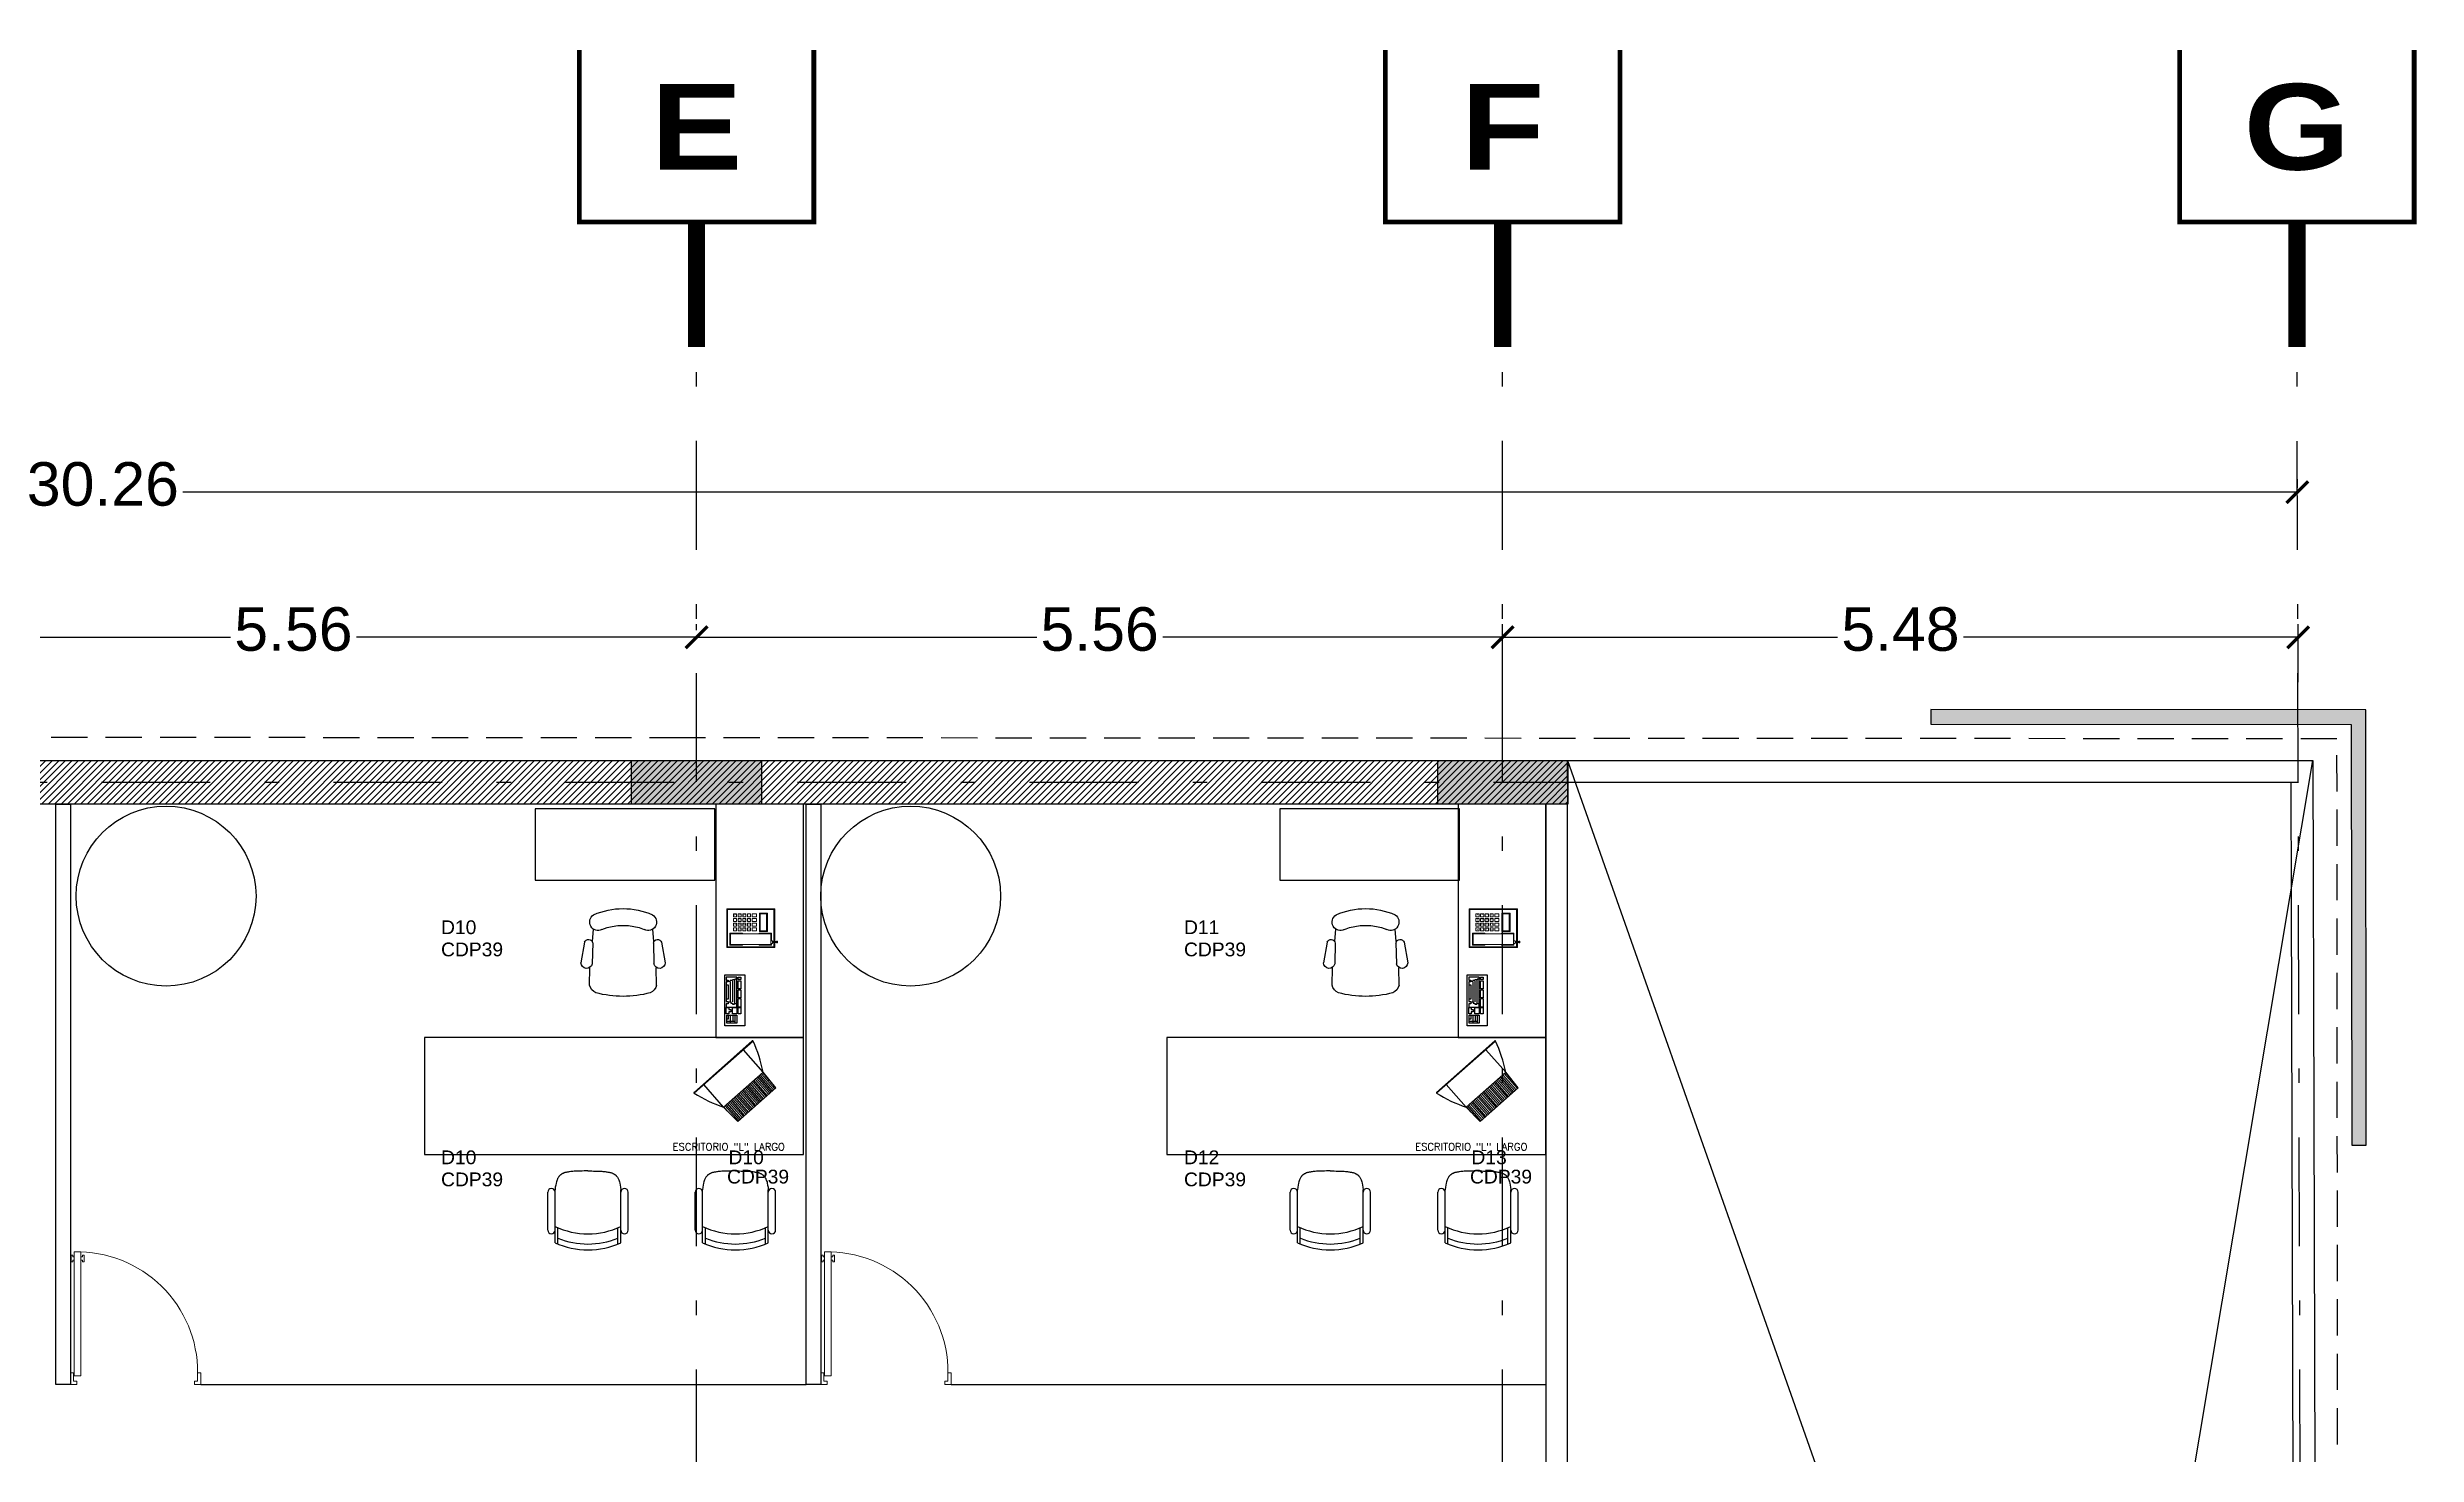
# Model space of a CAD drawing. Header units: millimetres. Extents: x -101 to 3415, y -52 to 1366.
# Drawn here: x 101.34 to 117.68, y 176.53 to 186.23 of the extents above; entities that cross this region are included whole.
import ezdxf
from ezdxf.enums import TextEntityAlignment as Align

# ---------------------------------------------------------------- set-up
doc = ezdxf.new("R2010")
doc.units = ezdxf.units.MM
doc.linetypes.add('XR EJES SUPERIORES$0$DASHDOT2', pattern=[0.5, 0.25, -0.125, 0, -0.125])
doc.linetypes.add('XR LINDERO N$0$A-100a LALA IRAPUATO nave equipo$0$HIDDEN', pattern=[0.375, 0.25, -0.125])
for name, color, linetype in [('00_ARQ', 8, 'Continuous'), ('ARQ_MOBILIARIO', 8, 'Continuous'), ('Texto_Iluminación', 7, 'Continuous'), ('XR EJES SUPERIORES$0$A-COTAS', 8, 'Continuous'), ('XR EJES SUPERIORES$0$A-EJES', 8, 'XR EJES SUPERIORES$0$DASHDOT2')]:
    doc.layers.add(name, color=color, linetype=linetype)
doc.styles.add('ROMANS', font='romans.shx')
doc.styles.add('TÍTULO', font='arial.ttf', dxfattribs={"height": 0.19})
doc.styles.add('XR EJES SUPERIORES$0$protot1', font='')
doc.styles.add('XR EJES SUPERIORES$0$Standard', font='arial.ttf')
doc.styles.get('XR EJES SUPERIORES$0$protot1').set_extended_font_data('Arial Black')
doc.dimstyles.new('XR EJES SUPERIORES$0$PAÑOS50', dxfattribs={"dimscale": 0.5, "dimtxt": 0.6, "dimasz": 0.3, "dimexe": 0.18, "dimexo": 0.1, "dimgap": 0.09, "dimtad": 0, "dimtih": 1, "dimtoh": 1, "dimzin": 0, "dimdsep": 46, "dimtxsty": 'XR EJES SUPERIORES$0$Standard', "dimblk": 'XR EJES SUPERIORES$0$_ArchTick', "dimcen": 0.09, "dimclrd": 256, "dimclre": 256, "dimclrt": 2, "dimadec": 0, "dimazin": 0, "dimtfac": 1, "dimtix": 1, "dimtmove": 2, "dimatfit": 3, "dimldrblk": 'XR EJES SUPERIORES$0$_ArchTick', "dimfxl": 0.18, "dimtvp": 0.18, "dimtolj": 1, "dimtzin": 0, "dimarcsym": 0})

# ---------------------------------------------------------------- blocks, each defined once
blk = doc.blocks.new('XR COLUMNAS SUPERIORES')
at = {"layer": '00_ARQ', "linetype": 'ByBlock'}
h = blk.add_hatch(color=256, dxfattribs=at)
h.dxf.hatch_style = 1
h.paths.add_polyline_path([(19.828, -0.493), (18.931, -0.493), (18.931, -0.193), (19.828, -0.193)])
h = blk.add_hatch(color=256, dxfattribs=at)
h.dxf.hatch_style = 1
h.paths.add_polyline_path([(25.387, -0.493), (24.49, -0.493), (24.49, -0.193), (25.387, -0.193)])
for points in [[(19.828, -0.493), (18.931, -0.493), (18.931, -0.193), (19.828, -0.193)], [(25.387, -0.493), (24.49, -0.493), (24.49, -0.193), (25.387, -0.193)]]:
    blk.add_lwpolyline(points, close=True, dxfattribs=at)
blk = doc.blocks.new('XR EJES SUPERIORES$0$EJE_HOR')
at = {"color": 1, "linetype": 'Continuous', "const_width": 0.025}
blk.add_lwpolyline([(-0.616, 0.909), (-0.616, 0.005), (0.616, 0.005), (0.616, 0.909)], dxfattribs=at)
at = {"color": 2, "linetype": 'Continuous', "const_width": 0.09}
blk.add_lwpolyline([(0, 0), (0, -0.652)], dxfattribs=at)
at = {"color": 4, "style": 'XR EJES SUPERIORES$0$protot1', "oblique": 360}
blk.add_attdef('EJE', text='', height=0.45, dxfattribs=at).set_placement((0, 0.279), align=Align.CENTER)
blk = doc.blocks.new('XR EJES SUPERIORES$0$_ArchTick')
at = {"color": 0, "linetype": 'ByBlock', "const_width": 0.15}
blk.add_lwpolyline([(-0.5, -0.5), (0.5, 0.5)], dxfattribs=at)
blk = doc.blocks.new('*D36')
at = {"layer": 'Defpoints', "color": 0, "linetype": 'Continuous', "transparency": 16777216}
for p in [(13.821, 0.657), (13.821, 0.657), (19.38, 0.657)]:
    blk.add_point(p, dxfattribs=at)
at = {"layer": 'XR EJES SUPERIORES$0$A-COTAS', "linetype": 'Continuous', "lineweight": -2, "transparency": 16777216}
for p, q in [((13.821, 0.707), (13.821, 0.747)), ((13.821, 0.657), (16.166, 0.657)), ((19.38, 0.657), (17.035, 0.657)), ((19.38, 0.707), (19.38, 0.747))]:
    blk.add_line(p, q, dxfattribs=at)
at = {"layer": 'XR EJES SUPERIORES$0$A-COTAS', "linetype": 'Continuous', "lineweight": -2, "transparency": 16777216, "xscale": 0.15, "yscale": 0.15, "zscale": 0.15, "rotation": 180}
blk.add_blockref('XR EJES SUPERIORES$0$_ArchTick', (13.821, 0.657), dxfattribs=at)
at = {"layer": 'XR EJES SUPERIORES$0$A-COTAS', "linetype": 'Continuous', "lineweight": -2, "transparency": 16777216, "xscale": 0.15, "yscale": 0.15, "zscale": 0.15}
blk.add_blockref('XR EJES SUPERIORES$0$_ArchTick', (19.38, 0.657), dxfattribs=at)
at = {"layer": 'XR EJES SUPERIORES$0$A-COTAS', "color": 2, "linetype": 'Continuous', "transparency": 16777216, "insert": (16.6, 0.712), "char_height": 0.3, "attachment_point": 5, "style": 'XR EJES SUPERIORES$0$Standard'}
blk.add_mtext('\\A1;5.56', dxfattribs=at)
blk = doc.blocks.new('*D37')
at = {"layer": 'Defpoints', "color": 0, "linetype": 'Continuous', "transparency": 16777216}
for p in [(30.418, 1.657), (30.418, 1.638), (0.155, 1.571)]:
    blk.add_point(p, dxfattribs=at)
at = {"layer": 'XR EJES SUPERIORES$0$A-COTAS', "linetype": 'Continuous', "lineweight": -2, "transparency": 16777216}
for p, q in [((0.155, 1.621), (0.155, 1.747)), ((0.155, 1.657), (14.735, 1.657)), ((30.418, 1.657), (15.837, 1.657)), ((30.418, 1.688), (30.418, 1.747))]:
    blk.add_line(p, q, dxfattribs=at)
at = {"layer": 'XR EJES SUPERIORES$0$A-COTAS', "linetype": 'Continuous', "lineweight": -2, "transparency": 16777216, "xscale": 0.15, "yscale": 0.15, "zscale": 0.15, "rotation": 180}
blk.add_blockref('XR EJES SUPERIORES$0$_ArchTick', (0.155, 1.657), dxfattribs=at)
at = {"layer": 'XR EJES SUPERIORES$0$A-COTAS', "linetype": 'Continuous', "lineweight": -2, "transparency": 16777216, "xscale": 0.15, "yscale": 0.15, "zscale": 0.15}
blk.add_blockref('XR EJES SUPERIORES$0$_ArchTick', (30.418, 1.657), dxfattribs=at)
at = {"layer": 'XR EJES SUPERIORES$0$A-COTAS', "color": 2, "linetype": 'Continuous', "transparency": 16777216, "insert": (15.286, 1.712), "char_height": 0.3, "attachment_point": 5, "style": 'XR EJES SUPERIORES$0$Standard'}
blk.add_mtext('\\A1;30.26', dxfattribs=at)
blk = doc.blocks.new('*D43')
at = {"layer": 'Defpoints', "color": 0, "transparency": 16777216}
for p in [(19.38, 0.657), (19.38, 0.657), (24.938, 0.185)]:
    blk.add_point(p, dxfattribs=at)
at = {"layer": 'XR EJES SUPERIORES$0$A-COTAS', "lineweight": -2, "transparency": 16777216}
for p, q in [((19.38, 0.707), (19.38, 0.747)), ((19.38, 0.657), (21.725, 0.657)), ((24.938, 0.657), (22.594, 0.657)), ((24.938, 0.235), (24.938, 0.747))]:
    blk.add_line(p, q, dxfattribs=at)
at = {"layer": 'XR EJES SUPERIORES$0$A-COTAS', "lineweight": -2, "transparency": 16777216, "xscale": 0.15, "yscale": 0.15, "zscale": 0.15, "rotation": 180}
blk.add_blockref('XR EJES SUPERIORES$0$_ArchTick', (19.38, 0.657), dxfattribs=at)
at = {"layer": 'XR EJES SUPERIORES$0$A-COTAS', "lineweight": -2, "transparency": 16777216, "xscale": 0.15, "yscale": 0.15, "zscale": 0.15}
blk.add_blockref('XR EJES SUPERIORES$0$_ArchTick', (24.938, 0.657), dxfattribs=at)
at = {"layer": 'XR EJES SUPERIORES$0$A-COTAS', "color": 2, "transparency": 16777216, "insert": (22.159, 0.712), "char_height": 0.3, "attachment_point": 5, "style": 'XR EJES SUPERIORES$0$Standard'}
blk.add_mtext('\\A1;5.56', dxfattribs=at)
blk = doc.blocks.new('*D44')
at = {"layer": 'Defpoints', "color": 0, "transparency": 16777216}
for p in [(30.423, 0.657), (24.938, 0.235), (30.423, 0.297)]:
    blk.add_point(p, dxfattribs=at)
at = {"layer": 'XR EJES SUPERIORES$0$A-COTAS', "lineweight": -2, "transparency": 16777216}
for p, q in [((24.938, 0.285), (24.938, 0.747)), ((24.938, 0.657), (27.246, 0.657)), ((30.423, 0.657), (28.116, 0.657)), ((30.423, 0.347), (30.423, 0.747))]:
    blk.add_line(p, q, dxfattribs=at)
at = {"layer": 'XR EJES SUPERIORES$0$A-COTAS', "lineweight": -2, "transparency": 16777216, "xscale": 0.15, "yscale": 0.15, "zscale": 0.15, "rotation": 180}
blk.add_blockref('XR EJES SUPERIORES$0$_ArchTick', (24.938, 0.657), dxfattribs=at)
at = {"layer": 'XR EJES SUPERIORES$0$A-COTAS', "lineweight": -2, "transparency": 16777216, "xscale": 0.15, "yscale": 0.15, "zscale": 0.15}
blk.add_blockref('XR EJES SUPERIORES$0$_ArchTick', (30.423, 0.657), dxfattribs=at)
at = {"layer": 'XR EJES SUPERIORES$0$A-COTAS', "color": 2, "transparency": 16777216, "insert": (27.681, 0.712), "char_height": 0.3, "attachment_point": 5, "style": 'XR EJES SUPERIORES$0$Standard'}
blk.add_mtext('\\A1;5.48', dxfattribs=at)
blk = doc.blocks.new('XR N1-N2$0$030 puerta 013-h')
at = {"linetype": 'Continuous', "lineweight": 0}
for p, q in [((3.994, 17.305), (3.994, 17.255)), ((4.007, 17.305), (3.994, 17.305)), ((3.994, 17.255), (4.007, 17.255)), ((4.007, 17.305), (4.007, 17.293)), ((4.007, 17.293), (4.019, 17.293)), ((4.007, 17.255), (4.007, 17.268)), ((4.007, 17.268), (4.019, 17.268)), ((4.019, 17.33), (4.069, 17.33)), ((4.019, 16.38), (4.019, 17.33)), ((4.069, 17.33), (4.069, 16.38)), ((4.081, 17.293), (4.069, 17.293)), ((4.081, 17.268), (4.069, 17.268)), ((4.081, 17.305), (4.094, 17.305)), ((4.081, 17.305), (4.081, 17.293)), ((4.081, 17.255), (4.081, 17.268)), ((4.094, 17.255), (4.081, 17.255)), ((4.094, 17.305), (4.094, 17.255)), ((3.099, 16.365), (3.099, 16.405)), ((3.099, 16.405), (3.124, 16.405)), ((3.099, 16.315), (3.099, 16.365)), ((3.124, 16.405), (3.124, 16.34)), ((3.124, 16.34), (3.149, 16.34)), ((3.149, 16.34), (3.149, 16.315)), ((4.069, 16.38), (4.019, 16.38)), ((4.049, 16.34), (4.049, 16.315)), ((4.074, 16.34), (4.049, 16.34)), ((4.099, 16.405), (4.074, 16.405)), ((4.074, 16.405), (4.074, 16.34)), ((4.099, 16.405), (4.099, 16.315)), ((3.149, 16.315), (3.099, 16.315)), ((4.049, 16.315), (4.099, 16.315))]:
    blk.add_line(p, q, dxfattribs=at)
blk.add_arc((4.044, 16.41), 0.92, 88.4391, 180.3278, dxfattribs=at)
blk = doc.blocks.new('silla3')
for p, q in [((-0.21, -0.224), (-0.203, -0.14)), ((0.21, -0.224), (0.203, -0.14)), ((-0.263, -0.23), (-0.288, -0.371)), ((-0.207, -0.235), (-0.211, -0.378)), ((0.207, -0.235), (0.211, -0.378)), ((0.263, -0.23), (0.288, -0.371)), ((-0.229, -0.523), (-0.227, -0.406)), ((0.229, -0.523), (0.227, -0.406))]:
    blk.add_line(p, q)
at = {"extrusion": (0, 0, -1)}
for centre, major_axis, start_param, end_param in [((0, -0.544), (0, 0.544), 5.886316, 6.680055), ((-0.173, -0.092), (0, 0.0577), 2.623535, 5.737508), ((0, -0.552), (0, 0.437), 5.929118, 6.637253), ((0.173, -0.092), (0, 0.0577), 0.545678, 3.65965), ((-0.236, -0.242), (0, 0.031), 5.100262, 7.639608), ((0.236, -0.242), (0, 0.031), 4.926762, 7.466109), ((-0.249, -0.368), (0, 0.0409), 1.815261, 4.651072), ((0.249, -0.368), (0, 0.0409), 1.632114, 4.467924), ((-0.157, -0.504), (0, 0.0781), 3.533117, 4.459171), ((0, 0.187), (0, 0.787), 2.893022, 3.390163), ((0.157, -0.504), (0, 0.0781), 1.824014, 2.750068)]:
    blk.add_ellipse(centre, major_axis=major_axis, ratio=0.958333, start_param=start_param, end_param=end_param, dxfattribs=at)
blk = doc.blocks.new('A$C369842D8')
for p, q in [((0.05, 0.491), (0.05, 0.381)), ((0.07, 0.5), (0.07, 0.39)), ((0.48, 0.5), (0.48, 0.39)), ((0.5, 0.491), (0.5, 0.381)), ((0, 0.405), (0, 0.145)), ((0.05, 0.405), (0.05, 0.145)), ((0.05, 0.38), (0.05, 0.13)), ((0.5, 0.405), (0.5, 0.145)), ((0.5, 0.38), (0.5, 0.13)), ((0.55, 0.405), (0.55, 0.145))]:
    blk.add_line(p, q)
for points in [[(0.275, 0), (0.262, 0), (0.249, 0), (0.236, 0.001), (0.224, 0.001), (0.212, 0.001), (0.201, 0.002), (0.19, 0.003), (0.181, 0.003), (0.172, 0.004), (0.164, 0.005), (0.157, 0.005), (0.15, 0.006), (0.145, 0.007), (0.139, 0.008), (0.134, 0.009), (0.13, 0.009), (0.126, 0.01), (0.122, 0.011), (0.118, 0.012), (0.114, 0.013), (0.111, 0.014), (0.108, 0.015), (0.105, 0.017), (0.102, 0.018), (0.1, 0.019), (0.097, 0.021), (0.095, 0.022), (0.093, 0.024), (0.091, 0.025), (0.089, 0.027), (0.087, 0.028), (0.085, 0.03), (0.083, 0.032), (0.081, 0.034), (0.079, 0.036), (0.077, 0.039), (0.075, 0.041), (0.073, 0.044), (0.071, 0.048), (0.068, 0.051), (0.066, 0.056), (0.064, 0.061), (0.062, 0.067), (0.059, 0.075), (0.057, 0.085), (0.055, 0.097), (0.052, 0.112), (0.05, 0.13)], [(0.275, 0), (0.288, 0), (0.301, 0), (0.314, 0.001), (0.326, 0.001), (0.338, 0.001), (0.349, 0.002), (0.36, 0.003), (0.369, 0.003), (0.378, 0.004), (0.386, 0.005), (0.393, 0.005), (0.4, 0.006), (0.405, 0.007), (0.411, 0.008), (0.416, 0.009), (0.42, 0.009), (0.424, 0.01), (0.428, 0.011), (0.432, 0.012), (0.436, 0.013), (0.439, 0.014), (0.442, 0.015), (0.445, 0.017), (0.448, 0.018), (0.45, 0.019), (0.453, 0.021), (0.455, 0.022), (0.457, 0.024), (0.459, 0.025), (0.461, 0.027), (0.463, 0.028), (0.465, 0.03), (0.467, 0.032), (0.469, 0.034), (0.471, 0.036), (0.473, 0.039), (0.475, 0.041), (0.477, 0.044), (0.479, 0.048), (0.482, 0.051), (0.484, 0.056), (0.486, 0.061), (0.488, 0.067), (0.491, 0.075), (0.493, 0.085), (0.495, 0.097), (0.498, 0.112), (0.5, 0.13)]]:
    blk.add_lwpolyline(points)
for centre, radius, start, end in [((0.275, 0), 0.54, 65.3885, 114.6115), ((0.275, -0.04), 0.54, 67.7008, 112.2992), ((0.025, 0.405), 0.025, 0, 180), ((0.275, -0.11), 0.54, 65.3885, 114.6115), ((0.525, 0.405), 0.025, 0, 180), ((0.025, 0.145), 0.025, 180, 0), ((0.525, 0.145), 0.025, 180, 0)]:
    blk.add_arc(centre, radius, start, end)
blk = doc.blocks.new('A$C435F5787')
at = {"linetype": 'ByBlock'}
for p, q in [((0, 0), (0, 0.483)), ((0, 0.483), (0.19, 0.483)), ((0.076, 0.381), (0.076, 0.457)), ((0.076, 0.457), (0.171, 0.457)), ((0.095, 0.438), (0.095, 0.454)), ((0.137, 0.438), (0.137, 0.454)), ((0.171, 0.457), (0.171, 0.381)), ((0.19, 0.483), (0.19, 0)), ((0.038, 0.371), (0.063, 0.371)), ((0.038, 0.311), (0.038, 0.371)), ((0.063, 0.311), (0.038, 0.311)), ((0.038, 0.305), (0.063, 0.305)), ((0.038, 0.225), (0.038, 0.305)), ((0.063, 0.225), (0.038, 0.225)), ((0.063, 0.371), (0.063, 0.311)), ((0.063, 0.305), (0.063, 0.225)), ((0.171, 0.381), (0.076, 0.381)), ((0.076, 0.311), (0.076, 0.371)), ((0.076, 0.371), (0.117, 0.371)), ((0.117, 0.311), (0.076, 0.311)), ((0.076, 0.305), (0.076, 0.022)), ((0.175, 0.305), (0.076, 0.305)), ((0.098, 0.273), (0.079, 0.273)), ((0.137, 0.438), (0.095, 0.438)), ((0.095, 0.381), (0.095, 0.435)), ((0.117, 0.279), (0.098, 0.279)), ((0.098, 0.279), (0.098, 0.273)), ((0.098, 0.051), (0.098, 0.267)), ((0.114, 0.384), (0.114, 0.435)), ((0.117, 0.371), (0.117, 0.311)), ((0.117, 0.267), (0.117, 0.279)), ((0.133, 0.267), (0.117, 0.267)), ((0.117, 0.06), (0.117, 0.257)), ((0.133, 0.33), (0.133, 0.352)), ((0.133, 0.352), (0.152, 0.352)), ((0.152, 0.33), (0.133, 0.33)), ((0.133, 0.257), (0.133, 0.267)), ((0.152, 0.257), (0.133, 0.257)), ((0.171, 0.438), (0.137, 0.438)), ((0.137, 0.381), (0.137, 0.435)), ((0.137, 0.07), (0.137, 0.254)), ((0.152, 0.352), (0.152, 0.371)), ((0.152, 0.371), (0.175, 0.371)), ((0.152, 0.311), (0.152, 0.33)), ((0.175, 0.311), (0.152, 0.311)), ((0.156, 0.384), (0.156, 0.419)), ((0.156, 0.419), (0.171, 0.419)), ((0.156, 0.254), (0.156, 0.276)), ((0.156, 0.276), (0.175, 0.276)), ((0.175, 0.254), (0.156, 0.254)), ((0.156, 0.095), (0.156, 0.229)), ((0.156, 0.229), (0.175, 0.229)), ((0.175, 0.371), (0.175, 0.311)), ((0.175, 0.276), (0.175, 0.305)), ((0.175, 0.067), (0.175, 0.254)), ((0.038, 0.143), (0.038, 0.219)), ((0.038, 0.219), (0.063, 0.219)), ((0.063, 0.143), (0.038, 0.143)), ((0.038, 0.133), (0.063, 0.133)), ((0.038, 0.057), (0.038, 0.133)), ((0.063, 0.057), (0.038, 0.057)), ((0.038, 0.044), (0.063, 0.044)), ((0.038, 0.022), (0.038, 0.044)), ((0.063, 0.022), (0.038, 0.022)), ((0.063, 0.219), (0.063, 0.143)), ((0.063, 0.133), (0.063, 0.057)), ((0.063, 0.044), (0.063, 0.022)), ((0.076, 0.022), (0.175, 0.022)), ((0.079, 0.041), (0.095, 0.041)), ((0.095, 0.041), (0.095, 0.048)), ((0.095, 0.048), (0.117, 0.048)), ((0.117, 0.048), (0.117, 0.054)), ((0.117, 0.054), (0.137, 0.054)), ((0.137, 0.054), (0.137, 0.063)), ((0.137, 0.063), (0.156, 0.063)), ((0.175, 0.095), (0.156, 0.095)), ((0.156, 0.051), (0.156, 0.067)), ((0.156, 0.067), (0.175, 0.067)), ((0.175, 0.051), (0.156, 0.051)), ((0.175, 0.022), (0.175, 0.051)), ((0.19, 0), (0, 0))]:
    blk.add_line(p, q, dxfattribs=at)
blk = doc.blocks.new('m-tv pla')
h = blk.add_hatch()
h.set_pattern_fill('ANSI31', color=256, scale=0.005, angle=45, style=0)
h.set_pattern_definition([(90, (-254.158094, -242.753814), (-0.015875, 2e-18), [])])
h.paths.add_polyline_path([(0.24, -0.474), (0.25, -0.284), (-0.25, -0.284), (-0.24, -0.474)])
for p, q in [((0.373, 0), (-0.373, 0)), ((-0.368, 0.006), (0.368, 0.006)), ((-0.25, -0.284), (-0.25, 0)), ((0.25, -0.284), (0.25, 0)), ((-0.24, -0.474), (-0.25, -0.284)), ((-0.25, -0.284), (0.25, -0.284)), ((0.24, -0.474), (0.25, -0.284)), ((-0.24, -0.474), (0.24, -0.474))]:
    blk.add_line(p, q)
for centre, radius, start, end in [((-0.368, 0.001), 0.005, 90, 196.7752), ((0.898, 0.383), 1.327, 196.7752, 210.1505), ((-0.898, 0.383), 1.327, 329.8495, 343.2248), ((0.368, 0.001), 0.005, 343.2248, 90)]:
    blk.add_arc(centre, radius, start, end)
blk = doc.blocks.new('tel')
at = {"lineweight": 0}
for p, q in [((76.298, 58.662), (76.333, 58.662)), ((76.298, 58.333), (76.298, 58.662)), ((76.303, 58.656), (76.333, 58.656)), ((76.303, 58.338), (76.303, 58.656)), ((76.331, 58.68), (76.331, 58.673)), ((76.341, 58.68), (76.331, 58.68)), ((76.331, 58.673), (76.341, 58.673)), ((76.333, 58.673), (76.333, 58.646)), ((76.339, 58.673), (76.333, 58.673)), ((76.339, 58.646), (76.339, 58.673)), ((76.339, 58.662), (76.563, 58.662)), ((76.339, 58.656), (76.558, 58.656)), ((76.341, 58.673), (76.341, 58.68)), ((76.558, 58.656), (76.558, 58.338)), ((76.563, 58.662), (76.563, 58.333)), ((76.315, 58.639), (76.315, 58.554)), ((76.327, 58.639), (76.315, 58.639)), ((76.315, 58.554), (76.319, 58.554)), ((76.319, 58.635), (76.393, 58.635)), ((76.319, 58.359), (76.319, 58.635)), ((76.327, 58.646), (76.327, 58.635)), ((76.345, 58.646), (76.327, 58.646)), ((76.327, 58.635), (76.345, 58.635)), ((76.333, 58.646), (76.339, 58.646)), ((76.345, 58.635), (76.345, 58.646)), ((76.397, 58.639), (76.345, 58.639)), ((76.393, 58.635), (76.393, 58.359)), ((76.393, 58.554), (76.397, 58.554)), ((76.397, 58.554), (76.397, 58.639)), ((76.408, 58.612), (76.534, 58.612)), ((76.408, 58.557), (76.408, 58.612)), ((76.534, 58.557), (76.408, 58.557)), ((76.412, 58.536), (76.434, 58.536)), ((76.412, 58.507), (76.412, 58.536)), ((76.434, 58.507), (76.412, 58.507)), ((76.412, 58.475), (76.412, 58.496)), ((76.434, 58.496), (76.412, 58.496)), ((76.413, 58.606), (76.528, 58.606)), ((76.413, 58.562), (76.413, 58.606)), ((76.528, 58.562), (76.413, 58.562)), ((76.434, 58.507), (76.434, 58.536)), ((76.434, 58.475), (76.434, 58.496)), ((76.444, 58.507), (76.444, 58.536)), ((76.444, 58.536), (76.466, 58.536)), ((76.466, 58.507), (76.444, 58.507)), ((76.444, 58.475), (76.444, 58.496)), ((76.466, 58.496), (76.444, 58.496)), ((76.466, 58.507), (76.466, 58.536)), ((76.466, 58.475), (76.466, 58.496)), ((76.476, 58.507), (76.476, 58.536)), ((76.476, 58.536), (76.498, 58.536)), ((76.498, 58.507), (76.476, 58.507)), ((76.498, 58.496), (76.476, 58.496)), ((76.476, 58.475), (76.476, 58.496)), ((76.498, 58.507), (76.498, 58.536)), ((76.498, 58.475), (76.498, 58.496)), ((76.508, 58.507), (76.508, 58.536)), ((76.508, 58.536), (76.53, 58.536)), ((76.53, 58.507), (76.508, 58.507)), ((76.53, 58.496), (76.508, 58.496)), ((76.508, 58.475), (76.508, 58.496)), ((76.528, 58.606), (76.528, 58.562)), ((76.53, 58.507), (76.53, 58.536)), ((76.53, 58.475), (76.53, 58.496)), ((76.534, 58.612), (76.534, 58.557)), ((76.563, 58.333), (76.298, 58.333)), ((76.558, 58.338), (76.303, 58.338)), ((76.315, 58.355), (76.315, 58.44)), ((76.315, 58.44), (76.319, 58.44)), ((76.397, 58.355), (76.315, 58.355)), ((76.393, 58.359), (76.319, 58.359)), ((76.393, 58.44), (76.397, 58.44)), ((76.397, 58.44), (76.397, 58.355)), ((76.434, 58.475), (76.412, 58.475)), ((76.412, 58.443), (76.412, 58.464)), ((76.434, 58.464), (76.412, 58.464)), ((76.434, 58.443), (76.412, 58.443)), ((76.412, 58.411), (76.412, 58.432)), ((76.434, 58.432), (76.412, 58.432)), ((76.434, 58.411), (76.412, 58.411)), ((76.412, 58.379), (76.412, 58.401)), ((76.434, 58.401), (76.412, 58.401)), ((76.434, 58.379), (76.412, 58.379)), ((76.434, 58.443), (76.434, 58.464)), ((76.434, 58.411), (76.434, 58.432)), ((76.434, 58.379), (76.434, 58.401)), ((76.466, 58.475), (76.444, 58.475)), ((76.444, 58.443), (76.444, 58.464)), ((76.466, 58.464), (76.444, 58.464)), ((76.466, 58.443), (76.444, 58.443)), ((76.444, 58.411), (76.444, 58.432)), ((76.466, 58.432), (76.444, 58.432)), ((76.466, 58.411), (76.444, 58.411)), ((76.444, 58.379), (76.444, 58.401)), ((76.466, 58.401), (76.444, 58.401)), ((76.466, 58.379), (76.444, 58.379)), ((76.466, 58.443), (76.466, 58.464)), ((76.466, 58.411), (76.466, 58.432)), ((76.466, 58.379), (76.466, 58.401)), ((76.498, 58.475), (76.476, 58.475)), ((76.498, 58.464), (76.476, 58.464)), ((76.476, 58.443), (76.476, 58.464)), ((76.498, 58.443), (76.476, 58.443)), ((76.498, 58.432), (76.476, 58.432)), ((76.476, 58.411), (76.476, 58.432)), ((76.498, 58.411), (76.476, 58.411)), ((76.476, 58.379), (76.476, 58.401)), ((76.498, 58.401), (76.476, 58.401)), ((76.498, 58.379), (76.476, 58.379)), ((76.498, 58.443), (76.498, 58.464)), ((76.498, 58.411), (76.498, 58.432)), ((76.498, 58.379), (76.498, 58.401)), ((76.53, 58.475), (76.508, 58.475)), ((76.53, 58.464), (76.508, 58.464)), ((76.508, 58.443), (76.508, 58.464)), ((76.53, 58.443), (76.508, 58.443)), ((76.53, 58.432), (76.508, 58.432)), ((76.508, 58.411), (76.508, 58.432)), ((76.53, 58.411), (76.508, 58.411)), ((76.53, 58.401), (76.508, 58.401)), ((76.508, 58.379), (76.508, 58.401)), ((76.53, 58.379), (76.508, 58.379)), ((76.53, 58.443), (76.53, 58.464)), ((76.53, 58.411), (76.53, 58.432)), ((76.53, 58.379), (76.53, 58.401))]:
    blk.add_line(p, q, dxfattribs=at)
for s, height, p in [('1', 0.0124, (76.419, 58.48)), ('2', 0.0124, (76.452, 58.48)), ('3', 0.0124, (76.484, 58.48)), ('L1', 0.00933, (76.512, 58.482)), ('*', 0.0124, (76.418, 58.382)), ('4', 0.0124, (76.42, 58.448)), ('7', 0.0124, (76.42, 58.416)), ('8', 0.0124, (76.452, 58.416)), ('5', 0.0124, (76.452, 58.447)), ('0', 0.0124, (76.452, 58.384)), ('6', 0.0124, (76.484, 58.448)), ('9', 0.0124, (76.484, 58.416)), ('#', 0.007, (76.485, 58.387)), ('L2', 0.00933, (76.512, 58.45)), ('L3', 0.00933, (76.512, 58.418)), ('L4', 0.00933, (76.512, 58.386))]:
    blk.add_text(s, height=height).set_placement(p)
blk = doc.blocks.new('XR EJES SUPERIORES')
at = {"layer": 'XR EJES SUPERIORES$0$A-EJES', "color": 251, "linetype": 'XR EJES SUPERIORES$0$DASHDOT2', "ltscale": 3}
for p, q in [((19.38, -14.74), (19.38, 2.657)), ((24.938, -14.74), (24.938, 2.657)), ((30.467, -14.74), (30.415, 2.657)), ((30.426, -0.343), (-2.851, -0.344))]:
    blk.add_line(p, q, dxfattribs=at)
at = {"layer": 'XR EJES SUPERIORES$0$A-EJES'}
ref = blk.add_blockref('XR EJES SUPERIORES$0$EJE_HOR', (19.38, 3.513), dxfattribs=dict(at, xscale=1.3125, yscale=1.3125, zscale=1.3125))
ref.add_attrib('EJE', 'E', dxfattribs={"layer": '0', "color": 4, "height": 0.591, "style": 'XR EJES SUPERIORES$0$protot1'}).set_placement((19.38, 3.88), align=Align.CENTER)
ref = blk.add_blockref('XR EJES SUPERIORES$0$EJE_HOR', (24.938, 3.513), dxfattribs=dict(at, xscale=1.3125, yscale=1.3125, zscale=1.3125))
ref.add_attrib('EJE', 'F', dxfattribs={"layer": '0', "color": 4, "height": 0.591, "style": 'XR EJES SUPERIORES$0$protot1'}).set_placement((24.938, 3.88), align=Align.CENTER)
ref = blk.add_blockref('XR EJES SUPERIORES$0$EJE_HOR', (30.415, 3.513), dxfattribs=dict(at, xscale=1.3125, yscale=1.3125, zscale=1.3125))
ref.add_attrib('EJE', 'G', dxfattribs={"layer": '0', "color": 4, "height": 0.591, "style": 'XR EJES SUPERIORES$0$protot1'}).set_placement((30.415, 3.88), align=Align.CENTER)
at = {"layer": 'XR EJES SUPERIORES$0$A-COTAS', "linetype": 'Continuous'}
for base, p1, p2, picture, middle in [((30.418, 1.657), (0.155, 1.571), (30.418, 1.638), '*D37', (15.286, 1.712)), ((13.821, 0.657), (19.38, 0.657), (13.821, 0.657), '*D36', (16.6, 0.712))]:
    dim = blk.add_linear_dim(base=base, p1=p1, p2=p2, dimstyle='XR EJES SUPERIORES$0$PAÑOS50', dxfattribs=at)
    dim.commit()
    dim.dimension.update_dxf_attribs({"geometry": picture, "text_midpoint": middle})
at = {"layer": 'XR EJES SUPERIORES$0$A-COTAS'}
for base, p1, p2, picture, middle in [((19.38, 0.657), (24.938, 0.185), (19.38, 0.657), '*D43', (22.159, 0.712)), ((30.4231, 0.6571), (24.9385, 0.235), (30.4231, 0.2965), '*D44', (27.6808, 0.7123))]:
    dim = blk.add_linear_dim(base=base, p1=p1, p2=p2, dimstyle='XR EJES SUPERIORES$0$PAÑOS50', dxfattribs=at)
    dim.commit()
    dim.dimension.update_dxf_attribs({"geometry": picture, "text_midpoint": middle})

msp = doc.modelspace()

# ---------------------------------------------------------------- hatches: boundary and pattern name
at = {"layer": '00_ARQ'}
msp.add_hatch(color=256, dxfattribs=at).paths.add_polyline_path([(114.331, 181.566), (117.231, 181.564), (117.234, 178.664), (117.334, 178.664), (117.331, 181.664), (114.331, 181.666)])
h = msp.add_hatch(dxfattribs=at)
h.set_pattern_fill('ANSI31', color=8, scale=0.01)
h.set_pattern_definition([(45, (86.440656, 181.506743), (-0.02245064, 0.02245064), [])])
h.paths.add_polyline_path([(91.217, 181.314), (111.827, 181.314), (111.827, 181.014), (91.217, 181.014)])

# ---------------------------------------------------------------- linework, layer by layer
at = {"layer": '00_ARQ', "linetype": 'Continuous'}
for p, q in [((111.827, 181.314), (117.008, 166.617)), ((114.527, 166.767), (116.966, 181.314))]:
    msp.add_line(p, q, dxfattribs=at)
at = {"layer": '00_ARQ', "ltscale": 0.3}
for p, q in [((102.403, 177.014), (106.577, 177.014)), ((107.577, 177.014), (111.677, 177.014))]:
    msp.add_line(p, q, dxfattribs=at)
at = {"layer": '00_ARQ'}
for points in [[(114.331, 181.566), (117.231, 181.564), (117.234, 178.664), (117.334, 178.664), (117.331, 181.664), (114.331, 181.666)], [(91.217, 181.314), (111.827, 181.314), (111.827, 181.014), (91.217, 181.014)]]:
    msp.add_lwpolyline(points, close=True, dxfattribs=at)
at = {"layer": '00_ARQ', "linetype": 'XR LINDERO N$0$A-100a LALA IRAPUATO nave equipo$0$HIDDEN'}
msp.add_lwpolyline([(86.41, 166.467), (93.206, 166.468), (106.163, 166.468), (117.175, 166.467), (117.14, 172.851), (117.132, 181.464), (105.746, 181.471), (96.473, 181.475), (88.984, 181.478), (86.441, 181.507), (86.41, 166.467)], dxfattribs=at)
at = {"layer": '00_ARQ', "ltscale": 2}
msp.add_lwpolyline([(114.527, 166.767), (116.858, 166.767), (116.817, 181.164), (111.827, 181.164), (111.827, 181.314), (116.966, 181.314), (117.008, 166.617), (114.527, 166.617)], close=True, dxfattribs=at)
at = {"layer": '00_ARQ', "ltscale": 0.3}
for points in [[(101.503, 181.014), (101.503, 177.014), (101.403, 177.014), (101.403, 181.014), (101.503, 181.014)], [(106.677, 181.014), (106.677, 177.014), (106.577, 177.014), (106.577, 181.014), (106.677, 181.014)]]:
    msp.add_lwpolyline(points, dxfattribs=at)
at = {"layer": '00_ARQ', "linetype": 'Continuous'}
msp.add_lwpolyline([(111.677, 181.014), (111.677, 172.967), (111.827, 172.967), (111.827, 181.014)], close=True, dxfattribs=at)
at = {"layer": 'ARQ_MOBILIARIO', "ltscale": 0.01}
for points in [[(105.953, 179.405), (106.558, 179.405), (106.558, 181.014), (105.953, 181.014)], [(111.072, 179.405), (111.677, 179.405), (111.677, 181.014), (111.072, 181.014)], [(106.558, 178.599), (106.558, 179.405), (103.944, 179.405), (103.944, 178.599)], [(111.677, 178.599), (111.677, 179.405), (109.064, 179.405), (109.064, 178.599)]]:
    msp.add_lwpolyline(points, close=True, dxfattribs=at)
at = {"layer": 'ARQ_MOBILIARIO', "ltscale": 0.3}
for points in [[(104.708, 180.491), (105.947, 180.491), (105.947, 180.982), (104.708, 180.982)], [(109.842, 180.491), (111.081, 180.491), (111.081, 180.982), (109.842, 180.982)]]:
    msp.add_lwpolyline(points, close=True, dxfattribs=at)
for centre in [(102.163, 180.38), (107.297, 180.38)]:
    msp.add_circle(centre, 0.62, dxfattribs=at)

# ---------------------------------------------------------------- block references
at = {"layer": '00_ARQ'}
for name in ['XR EJES SUPERIORES', 'XR COLUMNAS SUPERIORES']:
    msp.add_blockref(name, (86.441, 181.507), dxfattribs=at)
at = {"layer": '00_ARQ', "linetype": 'Continuous', "lineweight": 0, "extrusion": (0, 0, -1), "xscale": 0.8999999999997751, "yscale": 0.8999999999997751, "zscale": -0.8999999999997751, "rotation": 0.003765600468478931}
for p in [(-105.191, 162.33), (-110.365, 162.33)]:
    msp.add_blockref('XR N1-N2$0$030 puerta 013-h', p, dxfattribs=at)
at = {"layer": 'ARQ_MOBILIARIO', "ltscale": 0.01, "xscale": 1.00830868, "yscale": 1.00830868, "zscale": 1.00830868}
for p in [(105.314, 180.294), (110.434, 180.294)]:
    msp.add_blockref('silla3', p, dxfattribs=at)
at = {"layer": 'ARQ_MOBILIARIO', "ltscale": 0.01, "yscale": 1.00830868, "zscale": 1.00830868}
for name, p, xscale, rotation in [('tel', (47.211, 103.093), -1.00830868, 270), ('tel', (52.331, 103.093), -1.00830868, 270), ('A$C369842D8', (105.349, 178.486), 1.00830868, 180), ('A$C369842D8', (106.366, 178.486), 1.00830868, 180), ('A$C369842D8', (110.468, 178.486), 1.00830868, 180), ('A$C369842D8', (111.486, 178.486), 1.00830868, 180)]:
    msp.add_blockref(name, p, dxfattribs=dict(at, xscale=xscale, rotation=rotation))
at = {"layer": 'ARQ_MOBILIARIO'}
for name, p, xscale, yscale, zscale, rotation in [('A$C435F5787', (106.153, 179.837), 0.7259822496000002, 0.7259822496000002, 0.7259822496000002, 180), ('A$C435F5787', (111.273, 179.837), 0.7259822496000002, 0.7259822496000002, 0.7259822496000002, 180), ('m-tv pla', (106.007, 179.201), 0.7285030212999956, 0.7285030212999956, 0.7285030212999956, 41.42936060104643), ('m-tv pla', (111.127, 179.201), 0.7285030212999956, 0.7285030212999956, 0.7285030212999956, 41.42936060104643)]:
    msp.add_blockref(name, p, dxfattribs=dict(at, xscale=xscale, yscale=yscale, zscale=zscale, rotation=rotation))

# ---------------------------------------------------------------- texts
at = {"layer": 'ARQ_MOBILIARIO', "ltscale": 0.01, "style": 'ROMANS'}
for p in [(105.656, 178.627), (110.776, 178.627)]:
    msp.add_text('ESCRITORIO "L" LARGO', height=0.05042, rotation=360, dxfattribs=at).set_placement(p)
at = {"layer": 'Texto_Iluminación', "ltscale": 0.3, "style": 'TÍTULO'}
for s, p in [('D10', (104.059, 180.118, 1.086)), ('D11', (109.182, 180.118, 1.086)), ('CDP39', (104.059, 179.965, 1.086)), ('CDP39', (109.182, 179.965, 1.086)), ('D10', (104.059, 178.532, 1.086)), ('D10', (106.041, 178.532, 1.086)), ('D12', (109.182, 178.532, 1.086)), ('D13', (111.164, 178.532, 1.086)), ('CDP39', (104.059, 178.38, 1.086)), ('CDP39', (106.031, 178.399, 1.086)), ('CDP39', (109.182, 178.38, 1.086)), ('CDP39', (111.154, 178.399, 1.086))]:
    msp.add_text(s, height=0.095, dxfattribs=at).set_placement(p)

doc.saveas('drawing.dxf')
